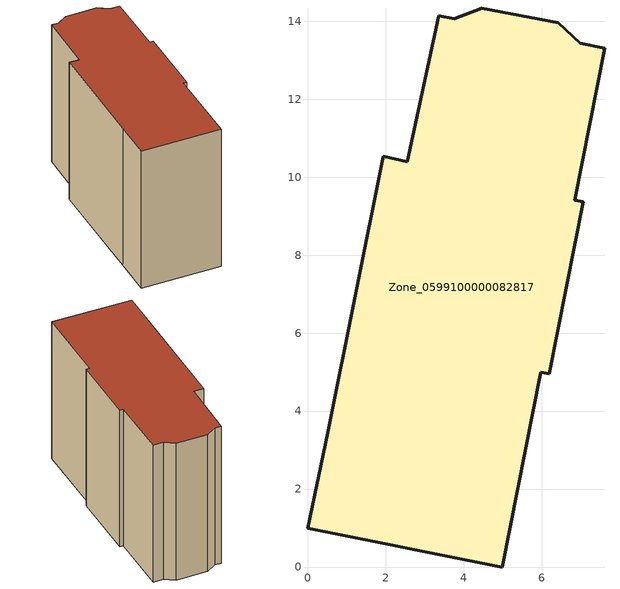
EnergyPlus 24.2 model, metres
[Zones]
Zone_0599100000082817
 floor ground (C_G): 3.36,14.14 3.75,14.06 4.46,14.34 6.42,13.96 6.98,13.43 7.61,13.31 6.85,9.41 7.06,9.37 6.19,4.96 5.97,5 4.98,0 0,1 0.51,3.45 1.93,10.54 2.55,10.39 z0
 wall outside (C_F): 4.98,0 5.97,5 6.19,4.96 7.06,9.37 6.85,9.41 7.61,13.31 6.98,13.43 6.42,13.96 4.46,14.34 3.75,14.06 3.36,14.14 2.55,10.39 1.93,10.54 0.51,3.45 0,1 4.98,0 z0:9.64
 roof outside (C_R): 1.93,10.54 0.51,3.45 0,1 4.98,0 5.97,5 6.19,4.96 7.06,9.37 6.85,9.41 7.61,13.31 6.98,13.43 6.42,13.96 4.46,14.34 3.75,14.06 3.36,14.14 2.55,10.39 z9.64
[BUILDING]
Pand.0599100000082817: North Axis=0; Terrain=City; Loads Convergence Tolerance Value=0.04; Temperature Convergence Tolerance Value=0.4; Solar Distribution=FullExterior; Maximum Number of Warmup Days=25; Minimum Number of Warmup Days=1
[Site:Location]
Rotterdam.The.Hague.AP_ZH_NLD Design_Conditions: Latitude=51.96; Longitude=4.45; Time Zone=1; Elevation=-4.5
[SITE:GROUNDTEMPERATURE:BUILDINGSURFACE]
18, 18, 18, 18, 18, 18, 18, 18, 18, 18, 18, 18
[MATERIAL] Thermal Absorptance=0.9; Solar Absorptance=0.7; Visible Absorptance=0.7
Name | Roughness | Thickness | Conductivity | Density | Specific Heat
G.TC.1946 | MediumSmooth | 0.15 | 1 | 540 | 1210
F.TC.1946 | Rough | 0.3 | 0.857143 | 1920 | 840
R.TC.1946 | MediumRough | 0.2 | 0.909091 | 1500 | 1000
[CONSTRUCTION]
C_G: G.TC.1946
C_F: F.TC.1946
C_R: R.TC.1946
[ZONE]
Zone_0599100000082817: Type=1; Multiplier=1; Ceiling Height=Autocalculate; Volume=Autocalculate; Floor Area=autocalculate; Part of Total Floor Area=Yes
[ZONEINFILTRATION:DESIGNFLOWRATE]
Infil_Zone_0599100000082817: Zone or ZoneList or Space or SpaceList=Zone_0599100000082817; Schedule=AlwaysOn; Design Flow Rate Calculation Method=Flow/Area; Flow Rate per Floor Area=0.003; Constant Term Coefficient=1; Temperature Term Coefficient=0; Velocity Term Coefficient=0; Velocity Squared Term Coefficient=0
[HVACTEMPLATE:ZONE:IDEALLOADSAIRSYSTEM]
Zone_0599100000082817: Maximum Heating Supply Air Temperature=50; Minimum Cooling Supply Air Temperature=13; Maximum Heating Supply Air Humidity Ratio=0.0156; Minimum Cooling Supply Air Humidity Ratio=0.0077; Heating Limit=NoLimit; Cooling Limit=NoLimit; Dehumidification Control Type=ConstantSensibleHeatRatio; Cooling Sensible Heat Ratio=0.7; Dehumidification Setpoint=60; Humidification Control Type=None; Humidification Setpoint=30; Outdoor Air Method=None; Outdoor Air Flow Rate per Person=0.00944; Outdoor Air Flow Rate per Zone Floor Area=0; Outdoor Air Flow Rate per Zone=0; Demand Controlled Ventilation Type=None; Outdoor Air Economizer Type=NoEconomizer; Heat Recovery Type=None; Sensible Heat Recovery Effectiveness=0.7; Latent Heat Recovery Effectiveness=0.65
[ZONECONTROL:THERMOSTAT]
ThermostatControl_Zone_0599100000082817: Zone or ZoneList=Zone_0599100000082817; Control Type Schedule=DualSetpointControlType; Control 1=Thermostat_Zone_0599100000082817; Temperature Difference Between Cutout And Setpoint=0
[THERMOSTATSETPOINT:DUALSETPOINT]
Thermostat_Zone_0599100000082817: Heating Setpoint Temperature Schedule=HeatingSetpoint_Zone_0599100000082817; Cooling Setpoint Temperature Schedule=CoolingSetpoint_Zone_0599100000082817
[SCHEDULE:COMPACT]
HeatingSetpoint_Zone_0599100000082817: Through: 12/31, For: AllDays, Until: 24:00, 21
CoolingSetpoint_Zone_0599100000082817: Through: 12/31, For: AllDays, Until: 24:00, 24
DualSetpointControlType: Through: 12/31, For: AllDays, Until: 24:00, 4
AlwaysOn: Through: 12/31, For: AllDays, Until: 24:00, 1
